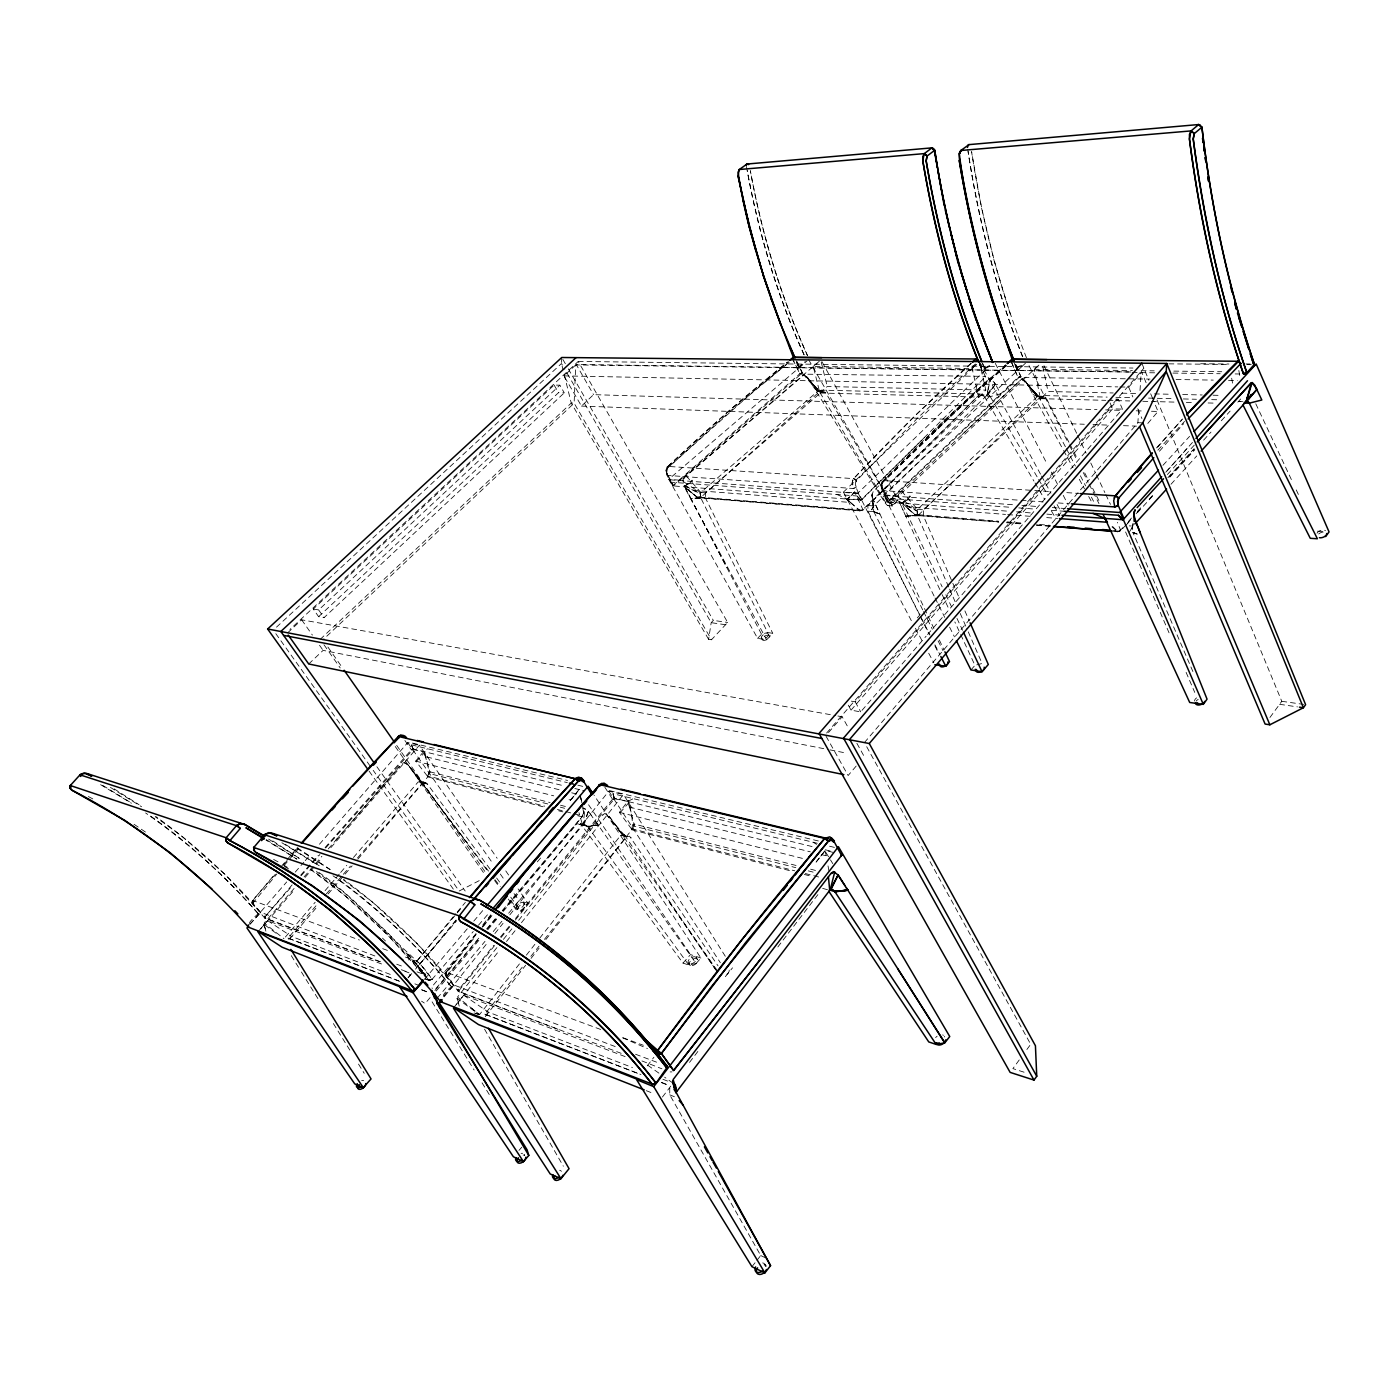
<?xml version="1.0" encoding="UTF-8"?>
<svg xmlns="http://www.w3.org/2000/svg" width="1399" height="1399" viewBox="0 0 1399 1399"><rect width="100%" height="100%" fill="white"/><g stroke="black" fill="none" stroke-linecap="round" stroke-linejoin="round"><path stroke-width="0.75" stroke-dasharray="5 3.75" d="M275.411 874.218L252.38 900.694L252.607 903.544L264.638 918.024L382.801 962.879M672.814 485.61L799.826 373.743L802.414 372.799L673.409 485.908L666.449 471.97A4.617 3.532 -85.4 0 1 666.396 470.833L667.445 468.14L730.61 410.746L789.351 362.061L756.107 389.027L667.445 468.14L666.798 475.03L672.832 485.698L666.589 473.037L667.918 466.409L731.17 408.928L788.354 361.572M574.727 795.069L578.696 790.138M922.71 609.894L873.85 511.684L871.944 493.567L873.343 491.154L871.962 495.071L873.798 511.597L879.954 514.098L933.885 628.448M292.111 884.885L264.236 917.727L265.233 918.076L265.268 916.415L292.688 885.34M821.965 361.694L898.001 500.003L892.37 505.983L887.473 505.546L818.835 390.671L823.102 392.402L817.576 390.933L803.865 375.002L684.268 477.724L682.869 481.273L700.444 492.833L700.654 497.642L767.684 632.523L772.755 633.327L766.652 639.815L757.611 638.364L668.739 479.28L805.317 362.446M253.027 903.859L252.904 900.536L253.027 903.859L252.904 900.536L359.403 940.023M264.638 918.024L264.691 915.96L265.233 918.076L383.291 962.844M910.522 496.33L902.985 503.815L915.558 515.357M1065.391 446.701L1038.408 396.057L1043.199 397.981L1037.149 396.354L1022.022 378.744L899.417 493.008L897.931 496.96L917.202 509.778L917.307 515.094L905.835 516.196L903.824 511.877M561.733 357.497L561.489 363.53L563.028 369.773M1130.777 372.012L575.741 364.929L574.115 403.157L711.479 639.763L727.672 622.45L578.224 361.449L289.925 629.445M799.231 367.867L798.602 366.958L805.264 361.554M799.021 367.71L807.048 360.942M907.759 499.705L901.9 503.168L942.157 586.846M864.407 742.589L1137.877 422.69L1138.873 407.669M1140.01 390.478L1141.287 371.155M798.479 367.43L799.633 367.937L796.573 361.746M427.517 776.532L429.231 771.828L424.422 752.172L429.895 771.811L428.094 776.97L415.678 761.108L423.67 751.525L427.604 748.762M631.509 829.345C636.195 820.531 619.844 772.056 634.062 824.028A2.553 1.906 -76.4 0 1 633.922 826.092L632.156 829.834L619.372 812.329L627.731 801.452L633.292 798.637M425.086 978.95C440.108 985.456 423.023 967.566 420.015 963.806C385.355 933.413 355.294 897.441 316.943 871.087M1132.7 523.681L1132.491 531.288M557.956 1029.297L458.365 991.506L445.791 975.558L446.246 972.218L475.59 935.039M577.577 815.704L581.792 816.789L583.61 812.959L582.404 805.282M692.557 480.591L685.213 487.289L697.489 497.589A2.064 1.556 -84.7 0 0 698.748 497.869M508.641 913.232L583.103 824.78L585.009 808.465M700.444 492.833L700.707 497.729L705.498 498.096L772.755 633.327M425.821 975.12L425.313 976.904L425.593 974.526L406.479 952.632L425.069 974.159L425.279 976.624C391.668 936.263 353.37 899.697 310.683 869.059M688.483 483.512L684.216 486.695L766.652 639.815M917.202 509.778L917.342 515.199L948.749 587.125M425.593 974.526L425.313 976.904M873.028 507.592L873.396 506.368L870.895 511.439L873.745 505.913L987.134 395.113L989.723 378.202L932.836 433.393M987.781 390.916L987.134 395.113L981.276 395.025L867.905 505.529L867.957 511.195L919.388 614.651M711.479 639.763L708.611 639.326L711.182 622.677L713.333 620.404L727.672 622.45M995.423 384.235L988.009 394.763L981.276 395.025L984.389 396.529L990.247 396.617L1000.687 393.749L995.423 384.235L987.134 395.113L990.44 378.062L995.231 383.851L990.44 378.062M1005.794 365.017L948.487 416.5L883.364 480.574C879.027 486.17 886.004 500.51 888.715 501.472L1019.014 377.468L1150.013 379.077M615.21 1046.574L454.273 985.141C421.746 945.707 384.777 909.787 343.647 879.376M374.88 955.972L260.686 912.253C229.523 876.561 194.461 844.174 155.901 816.614M454.325 985.928L416.867 943.293L372.606 902.163L343.332 879.814M310.386 869.339L344.137 894.905L387.051 934.34L425.279 976.624L425.069 974.159L387.82 932.853L343.804 892.247L316.436 871.472M260.739 912.952L224.679 874.113L182.342 836.602L155.167 816.701M1068.923 442.241L1046.225 398.085L1043.217 396.547L923.55 509.866L923.288 515.654L959.697 598.999M892.37 505.983L825.585 392.489L822.542 391.09L705.638 492.868L705.498 498.096M252.607 903.544L276.967 873.85M1006.353 365.664L947.543 418.511L882.524 482.498L881.877 490.157L888.26 502.258M1132.211 529.836L1132.595 526.619L1130.112 530.868M1132.211 528.018L1133.505 523.646M696.09 963.509L688.815 965.048L683.009 963.089L580.218 823.189L584.765 825.585L579.868 824.448L584.292 824.396L588.349 811.263L583.768 808.15M583.103 824.78L588.349 811.263L696.125 963.509L700.899 958.035L594.103 795.244M1011.809 363.006L1018.017 377.363L1020.938 376.961L1014.1 360.33M985.491 377.1C983.637 374.215 987.152 377.992 984.686 376.366L800.298 374.128L793.6 361.117M975.348 364.037L918.146 417.497L856.433 480.749C851.222 486.73 870.213 508.606 857.027 495.98L671.398 482.235L673.129 485.925L860.927 500.108L925.211 436.803M515.304 920.052L614.388 798.794L612.989 793.723L817.278 843.247M1020.938 376.961L1015.464 363.583M984.686 376.366L985.735 376.436M873.396 506.368L871.962 495.071M325.652 847.986L413.037 749.479L411.446 744.863L412.757 748.867L564.357 785.941M613.234 799.546L614.493 798.514L612.989 793.723L614.074 798.13L812.679 846.692M802.379 373.376L795.332 358.336M987.134 395.113L991.191 388.8L987.309 394.693M411.918 750.231L413.142 749.217L411.446 744.863L413.09 748.937M1030.433 490.245L883.364 480.574L881.405 485.488A5.124 3.602 -84.6 0 0 881.44 486.747L887.823 501.944L881.895 487.901L883.364 480.574A2020.366 896.969 -68.8 0 1 1005.671 364.894M673.741 485.278L673.041 485.838L671.398 482.253M494.616 945.497L458.54 991.244L621.173 1053.325M971.081 363.443L915.418 415.363L853.582 478.615L851.991 483.04L853.18 488.496L856.188 487.342L855.401 483.722L856.433 480.749A2.553 1.416 43.2 0 0 853.582 478.615L667.918 466.409L667.445 468.14A2.343 1.137 46.2 0 1 667.918 466.409L666.589 473.002L670.208 479.507M1129.273 532.285L1132.945 526.111L1129.273 525.867M458.785 989.583C455.777 988.324 459.974 994.811 458.785 989.583L493.637 945.392M899.417 493.008L897.931 495.438L899.067 501.489L902.845 509.778M882.157 489.16L882.821 490.577L1019.381 500.212M684.268 477.724L682.852 479.909L684.059 485.366L687.888 492.85M1019.241 1059.935L1012.893 1068.609L1026.814 1073.085M1026.883 1049.512L1030.696 1044.301L866.523 746.401M1269.942 717.477L1281.781 701.301L1156.413 398.47M667.183 474.139L667.533 475.415L853.18 488.496L856.188 487.342M820.741 856.153L822.839 853.355M662.427 1097.043L673.059 1083.176L664.612 1077.178M689.515 1062.401L698.731 1050.334M777.844 946.966L781.796 941.789M783.108 940.058L787.077 934.899M788.389 933.168L792.341 928.009M793.67 926.278L797.622 921.119M798.934 919.388L802.886 914.229M804.215 912.498L820.024 891.828M443.396 996.28C442.014 992.94 458.977 981.259 451.055 986.365C417.007 945.881 379.129 908.388 335.987 877.628M444.113 996.84C443.798 992.853 458.365 983.602 451.055 986.365C416.762 944.535 376.768 907.514 333.014 875.774M647.247 1065.846L653.928 1057.242M485.261 1016.671L525.657 965.258M531.043 958.402L539.122 948.12M545.855 939.551L626.63 836.724L629.55 836.165L718.019 965.835M816.247 861.854L825.218 850.452L833.419 852.463M816.072 862.169L824.868 850.994M471.288 1008.014L479.542 1014.572L521.302 961.55M526.374 955.132L538.405 939.848M539.752 938.152L620.754 835.273L626.63 836.724M485.89 1015.237L488.338 1012.124L632.47 1067.559M751.945 1266.69L755.705 1261.915M756.964 1260.324L760.724 1255.55L669.771 1094.84L669.736 1088.23L674.878 1090.328M482.27 926.593L491.609 914.754M600.678 1029.472L446.246 972.218L446.333 975.942L446.106 973.494L475.415 936.368M483.389 926.278L492.728 914.421M496.89 947.613L457.508 997.05L479.542 1014.572M503.43 939.376L511.842 928.849M518.627 920.332L600.119 818.048M456.161 1004.744L499.688 950.043M506.49 941.492L516.004 929.531M521.442 922.693L623.464 794.492L725.574 956.724M453.678 1007.752L463.699 995.214L625.44 1056.717M637.419 1073.295L484.788 1014.153L524.1 964.855M530.868 956.356L539 946.161M544.421 939.359L632.54 828.873L794.772 870.808M444.725 996.175L488.129 941.964M494.896 933.5L503.045 923.323M509.813 914.859L608.81 791.187L623.464 794.492M620.019 812.819L628.868 802.624L630.284 807.31L810.283 851.834M500.475 936.998L509.131 926.348M515.497 918.513L612.517 799.179A2.081 1.137 -35.5 0 1 614.021 798.147L614.441 798.199M501.122 937.487L509.778 926.837M725.347 976.677L732.534 967.828M456.091 919.982L420.015 963.806L416.85 964.943L416.185 963.089L408.403 959.679M249.529 923.462C248.655 920.909 264.918 908.616 257.941 913.372C225.222 876.648 189.18 842.688 148.591 814.743M250.159 923.935L260.511 912.9L257.941 913.372C224.907 875.354 186.906 841.796 145.636 812.976M456.319 920.35L420.015 963.806L416.85 964.943L428.828 980.314L432.116 979.44L420.015 963.806L416.745 961.288L404.731 956.829M971.221 363.18A2035.423 882.909 -70.8 0 0 853.582 478.685L852.481 480.452L853.18 488.496M432.116 979.44L428.828 980.314L431.994 979.195L428.828 980.314L416.85 964.943L416.745 961.288L455.899 914.509M457.298 912.83L462.894 906.15M437.24 998.169L484.998 941.352M493.235 931.559L501.856 921.294M667.428 466.497L665.714 470.746L667.533 475.415M476.202 934.322L431.626 987.134L432.326 988.533M482.13 927.292L493.357 914.002M537.338 861.854L541.5 856.94M430.123 997.609L425.104 1003.538L421.554 1001.177M436.173 991.034L480.836 938.012M487.814 929.74L497.589 918.129M503.168 911.501L577.14 823.679L582.614 825.218L578.941 812.592M424.404 979.405L468.158 927.764M473.806 921.102L483.704 909.455M408.456 977.411L414.069 970.819M415.486 969.157L456.266 921.294M435.841 988.621L479.63 937.155M486.695 928.866L495.176 918.898M502.224 910.609L582.736 816.002L502.643 910.976M434.914 990.579L480.067 937.522M487.114 929.216L496.995 917.622M856.188 766.057L848.144 775.518L825.76 735.699M1147.792 423.442L1158.022 411.446L1153.93 401.618M283.857 864.337L289.488 857.762M290.905 856.118L297.935 847.899M283.98 865.666L299.456 847.567M285.361 937.068L315.177 902.25M325.093 890.656L339.275 874.095M340.691 872.434L346.76 865.351M353.457 857.517L418.196 781.901L425.733 782.601L427.377 784.035L490.227 869.339M289.89 938.694L318.185 905.573M328.1 893.978L343.664 875.774M345.081 874.113L352.146 865.824M357.812 859.213L422.883 783.038M407.913 977.953L410.467 974.963L406.375 973.407M288.736 939.463L291.394 936.368L392.612 975.313M431.976 979.457L473.264 931.524M478.475 925.229L489.737 912.148M294.105 888.435L264.184 923.043L283.98 938.694M304.09 876.893L321.875 856.31M328.31 848.878L399.572 766.46L334.536 841.656M260.844 928.604L295.137 888.96M305.122 877.383L315.125 865.824M316.559 864.162L322.277 857.552M330.846 847.654L419.403 745.212L497.152 858.287M848.284 705.166L851.029 710.167L860.7 711.864L926.121 636.178M927.554 634.534L1122.418 409.12L1118.186 399.205L1110.334 399.012M258.22 931.542L267.664 920.647L383.938 964.873M399.729 981.381L288.002 938.082L317.8 903.719M326.317 893.909L341.933 875.914M343.35 874.27L350.45 866.103M357.532 857.919L428.479 776.113L544.701 806.174M570.355 800.333L579.046 789.526L583.768 791.309M249.704 924.547L286.708 881.93M295.259 872.102L303.793 862.256M305.227 860.63L310.91 854.072M319.462 844.227L407.721 742.607L419.403 745.212M826.617 733.041L1143.875 368.182M828.505 732.551L842.198 716.778L848.494 728.162M851.344 701.161L855.209 701.808L1118.186 399.205M1119.969 386.946L1128.696 387.121L1141.706 372.151L1146.603 383.938M851.029 710.167L1112.607 408.84L1122.418 409.12M1157.673 447.19L1181.963 419.735M1159.456 451.212L1183.641 423.687M970.958 669.946L974.963 665.347L954.852 621.943M917.342 617.868L920.227 614.563M416.237 761.528L424.649 752.557L426.048 756.772L559.617 789.823M683.009 963.089L690.494 954.573L700.899 958.035M518.977 1150.415L521.757 1147.232M300.628 875.232L318.098 855.454M325.075 847.549L411.358 749.812A1.871 0.892 -36.9 0 1 412.722 748.902L411.358 749.812L403.839 738.987M301.205 875.687L319.899 854.509M882.349 481.081L880.81 485.943L882.821 490.577M508.274 899.067L516.039 909.595L521.023 911.099L527.948 903.317L518.102 888.907M1167.011 470.921L1187.086 448.449M527.948 903.317L519.064 900.694L514.657 905.625L509.393 898.7M1165.769 472.25L1193.33 441.489M1122.767 527.703L1119.847 530.938L1113.342 530.413M1128.591 521.25L1131.494 518.032M1137.335 511.579L1141.689 506.735M1167.903 477.706L1194.116 448.659M1125.898 525.01L1120.074 531.463L1113.569 530.938M1127.349 523.401L1134.624 515.339M1136.075 513.73L1141.899 507.277M1149.174 499.233L1154.979 492.78M1169.529 476.657L1194.274 449.254M570.425 800.036L574.569 795.471L570.425 800.036L566.245 798.969M1171.015 484.246L1196.757 455.934M1125.618 525.622L1131.511 519.169M1137.387 512.716L1155.049 493.357M1169.774 477.234L1194.798 449.813M1203.63 440.125L1210.992 432.064M1221.292 420.767L1230.123 411.096M1237.818 402.143L1240.651 399.012M1167.396 474.523L1194.291 445.144M1021.777 365.506C1015.884 365.769 1017.685 373.376 1017.056 369.651L1014.712 363.653M1162.954 465.325L1189.587 436.366M1157.882 450.163L1184.551 421.431M887.473 505.546L885.165 503.045L888.767 499.216L898.001 500.003M1025.484 363.198L1017.423 370.7M757.611 638.364L761.511 634.219L767.684 632.523M888.715 501.472L888.068 502.119L886.651 498.166L1010.113 507.26M836.864 494.459L847.199 499.023L861.941 499.53L985.473 376.821L979.387 363.041M858.969 510.6A2.238 1.539 -85.8 0 0 860.193 510.915L846.85 499.391L854.859 491.906L852.323 494.634L854.667 492.011L862.816 509.358L860.193 510.897L697.489 497.589L862.449 510.687L980.069 394.011L821.213 390.146L700.532 497.642L690.931 498.674L688.885 494.756M854.702 492.291L847.007 499.67L849.595 502.381L687.993 489.912L697.611 497.677M980.069 394.011L862.221 510.215L700.304 497.205M978.688 397.071L985.823 390.094L979.317 361.572L972.13 368.497L813.256 366.433L819.866 392.997L978.688 397.071L972.13 368.497M875.319 489.248L989.723 378.202M911.326 620.614L843.422 492.098L858.059 492.99L989.583 365.978M918.321 515.199L1041.888 395.515L1107.186 397.106M843.422 492.098L976.432 364.44M901.9 503.168L909.962 495.876M1011.11 361.379L1018.017 377.363L1020.99 376.314L1018.017 377.363L887.805 501.489A2.064 0.944 -24 0 0 887.823 501.926M934.077 596.026L883.591 494.844L898.508 496.103L1038.95 365.017L1034.316 369.301L1040.489 398.663L1048.026 391.51L1113.184 392.962M850.015 496.697L846.85 499.391L859.441 510.25A1.784 1.224 -86 0 0 860.42 510.495L862.816 509.358M308.724 663.983L323.117 650.378L827.876 749.462M575.741 364.929L563.972 375.876L581.459 406.077L593.543 394.658L1096.991 409.627M901.498 491.084L917.552 509.323L1038.041 395.987L1022.756 378.622L1037.149 396.354L1043.199 396.564L1037.149 396.354L1032.497 389.709L1034.928 392.542M320.214 639.36L571.247 403.052L574.115 403.157L322.889 639.868M318.622 616.697L558.533 392.664L564.287 392.839L559.845 385.197L554.091 385.057L313.271 609.02L318.622 616.697L324.026 617.659L564.287 392.839M313.271 609.02L318.657 609.929L559.845 385.197M962.022 434.634L1022.022 378.744M287.634 632.855L301.659 619.809L835.763 715.623M883.591 494.844L1022.284 366.188M276.495 627.154L561.489 363.53L564.759 369.196M684.216 486.695L692.068 480.189M988.586 366.276L982.063 370.438L979.632 364.579M1006.231 365.681L973.704 394.361L882.524 482.498A2.588 1.416 43.7 0 1 883.364 480.574M819.866 392.997L827.246 386.526L985.823 390.094M686.297 475.992L700.794 492.431L818.467 390.601L813.641 384.917L817.576 390.933L822.507 391.108L817.576 390.933L815.862 388.939M979.632 364.317L981.888 370.193L989.565 365.139M989.373 365.594L982.605 370.438M813.256 366.433L817.716 362.586M819.272 361.309L680.771 480.312L668.739 479.28M862.029 499.53L860.682 500.16L857.027 495.98L860.77 499.898L862.204 499.076M1037.201 396.302L1038.041 395.987L1027.81 384.882L1040.191 397.876L1046.225 398.085M1112.572 526.444L1117.136 531.008L1120.494 529.959L1117.399 522.352M1113.447 531.358L1117.766 531.707L1120.232 530.396M479.21 880.653L459.152 891.023L373.183 770.324M905.538 506.281L915.051 514.727L918.566 513.8M919.143 514.272L915.313 515.182L905.8 506.718L1005.531 514.412M412.88 749.532L423.67 751.525M698.293 497.397L697.297 497.205L700.742 496.383M698.731 497.852L701.249 496.802M792.708 359.281L799.826 373.743L802.414 372.799L797.098 362.009M715.571 969.472L625.423 836.375L623.674 834.713L621.226 834.818L628.326 837.057L623.692 835.99L629.55 836.165M860.875 500.108L857.027 495.98M982.553 363.233L984.844 369.231L982.29 370.438M581.792 816.789L583.995 812.154L582.421 805.072M628.151 802.746L629.533 807.328M424.019 752.662L425.401 756.789M412.53 770.604L408.473 765.358L404.049 762.472L401.705 764.011L405.238 762.787L408.473 765.358L422.69 782.898L418.651 781.481L425.069 783.51M847.567 499.111L850.067 502.014M976.764 664.875L982.098 663.493L966.709 628.273M587.737 826.669L598.142 824.955L596.673 822.892M672.027 1071.896L670.138 1071.914M583.873 824.448L587.545 826.389L598.107 824.938L587.58 826.442L582.001 824.763M598.107 824.938L587.475 826.302L584.292 824.396M700.654 497.642L690.931 498.674L684.059 485.366L700.13 493.55M700.724 497.764L690.914 498.691L761.511 634.219M905.835 516.196L923.288 515.654M917.359 515.252L905.818 516.214L899.067 501.489L916.852 510.565M700.829 497.992L690.914 498.691L726.92 567.749M917.464 515.497L905.818 516.214L941.3 592.739M1246.002 363.967L1250.076 363.967M1015.464 364.649L1017.405 370.857M1200.674 363.74L1228.934 364.02M1168.864 363.845L1229.843 364.457M1246.946 364.614L1251.301 364.667M578.224 361.449L1132.963 368.042M1034.316 369.301L1132.403 370.56M1141.129 370.683L1154.192 370.84M1173.813 371.102L1221.764 371.732M1128.608 371.977L576.231 364.474L593.543 394.658M1132.141 372.501L1154.874 372.816M1172.939 373.078L1220.19 373.725M1235.142 373.935L1239.514 373.988M1242.592 401.461L1238.954 401.408L1244.41 401.496M1176.087 379.496L1213.283 380.108M1228.532 380.371L1237.293 380.511M563.972 375.876L1117.801 386.893M981.294 395.008L984.196 395.078M1121.876 393.171L1137.072 393.504M1154.437 393.888L1171.82 394.291M1182.68 394.535L1202.231 394.973M1213.073 395.218L1221.764 395.41M1115.895 397.316L1133.312 397.736M1148.562 398.103L1155.084 398.26M1157.27 398.313L1172.502 398.68M1183.379 398.942L1196.442 399.275M1211.691 399.642L1218.214 399.799M425.733 782.601L420.539 782.461L427.377 784.035M1040.489 398.663L1105.787 400.341M1107.973 400.394L1129.745 400.953M1142.791 401.286L1149.331 401.461M1151.499 401.513L1175.44 402.125M1186.335 402.405L1192.857 402.58M1208.089 402.964L1214.629 403.139M1105.7 409.89L1123.135 410.414M1136.215 410.799L1142.756 410.991M1151.482 411.254L1158.022 411.446M1137.877 422.69L1142.808 422.865M820.041 391.02L822.507 391.108M815.11 389.307L820.636 392.315L825.585 392.489M581.459 406.077L1084.295 424.247M1093.004 424.562L1108.235 425.121M1123.467 425.663L1136.53 426.135M1317.491 531.165L1325.203 531.672M1034.753 490.542L1051.856 491.661M1066.825 492.64L1079.556 493.48M867.905 505.529L873.745 505.913M1021.13 500.335L1043.217 501.891M1058.134 502.941L1069.221 503.71M670.016 479.822L857.587 493.445M885.287 495.456L1013.261 504.759M1021.935 505.389L1039.3 506.648M1052.31 507.592L1065.321 508.554M1018.769 507.907L1036.099 509.184M1051.261 510.303L1064.254 511.265M888.068 502.119L1007.927 511.195M1016.583 511.842L1033.896 513.153M1046.872 514.133L1059.865 515.112M1007.7 514.587L1032.025 516.458M1046.714 517.595L1057.557 518.434M918.094 514.71L998.361 521.162M1007.035 521.862L1022.232 523.086M1039.579 524.485L1050.439 525.342M1007.263 522.369L1023.508 523.908M1036.484 524.957L1051.646 526.181M1006.318 522.701L1023.438 524.083M1036.309 525.115L1051.314 526.339M867.957 511.195L873.85 511.684L879.954 514.098L873.151 499.548L878.939 511.947M917.552 509.323L923.55 509.866M700.794 492.431L705.638 492.868M1281.781 701.301L1303.641 704.397M725.521 624.741L711.182 622.677L565.861 371.085M1279.578 704.309L1297.45 706.88M798.951 367.85L796.713 361.799M837.914 716.008L842.198 716.778M830.009 749.881L847.129 753.239M859.441 510.25L860.42 510.46M902.075 503.308L903.194 503.937M1111.995 526.846L1117.766 531.707M622.363 834.399L609.334 816.614L604.788 813.484L602.357 815.25L606.012 813.816L619.075 830.429L625.458 836.427L631.246 837.739M412.478 743.061L567.557 780.467M609.352 790.557L819.359 841.219M411.446 744.845L567.329 782.636M577.874 785.189L586.286 787.235M829.555 846.22L835.972 847.777M574.849 788.511L583.838 790.697M825.288 849.77L831.461 851.292M614.388 798.794L627.731 801.452M571.701 792.813L580.13 794.894M821.895 854.719L826.11 855.751M415.678 761.108L553.707 795.821M619.372 812.329L803.551 858.671M429.895 771.811L550.052 802.554M560.544 805.229L566.927 806.873M796.066 865.474L634.062 824.028L633.887 826.075L795.839 867.677M810.633 869.199L816.999 870.825M547.761 803.953L429.738 773.63A2.273 1.836 -74.9 0 0 429.86 771.828M560.352 807.188L564.619 808.29M808.307 870.878L814.673 872.504M557.379 809.444L563.727 811.088M565.843 811.63L572.174 813.274M574.289 813.816L582.736 816.002M805.299 873.536L820.059 877.348M428.094 776.97L543.896 806.978M558.621 810.79L562.835 811.875M632.156 829.834L791.694 871.175M804.303 874.445L810.598 876.071M822.664 888.382L829.712 890.341M475.852 1013.506L478.965 1014.45L457.071 998.379L459.222 1006.126M1133.103 532.914L1137.212 534.173M474.121 1012.963L478.965 1014.45M1192.892 671.537L1132.963 532.599L1137.072 533.946L1132.98 532.652M1132.928 532.477L1137.072 533.928M873.99 511.982L879.988 514.115L873.868 511.737M382.696 948.662L388.712 950.883M623.01 1037.743L643.348 1045.28M396.704 964.208L404.836 967.269M417.007 971.85L425.121 974.911M635.548 1054.251L657.967 1062.698M401.356 969.699L409.382 972.742M425.401 978.81L429.458 980.349M641.984 1060.949L661.954 1068.819M404.941 971.308L408.98 972.83M414.891 983.864L422.988 986.995M662.916 1079.276L669.002 1081.619M288.002 938.082L401.268 981.871M421.501 989.688L427.569 992.031M484.788 1014.153L640.987 1074.537M661.272 1082.371L669.387 1085.519M421.973 989.985L430.07 993.115M661.762 1082.704L669.876 1085.834M646.268 1090.678L654.347 1093.861M669.771 1094.84L676.609 1097.655M622.607 1037.831L647.422 1048.533M1017.615 370.123L1014.765 363.53M818.835 390.671L820.636 392.315M1033.074 394.535L1040.191 397.876M760.724 1255.55L765.865 1257.981M804.6 374.897L818.467 390.601L804.6 374.897L815.687 387.488M684.059 485.366L700.025 493.969M88.382 796.538L94.153 799.633M899.067 501.489L916.747 511.037M273.627 859.441L281.251 863.655M102.826 785.469L131.558 803.113M266.282 839.61L296.903 859.126L265.95 840.082M285.448 844.419L319.217 865.736M297.113 847.724L330.409 869.653M284.294 866.401L289.855 869.671M110.399 787.392L141.579 806.751M100.606 784.682L131.419 803.218M1016.828 370.385L1017.056 369.651M268.625 839.12L299.316 858.496M813.134 842.233L816.614 844.384M296.938 848.354L329.552 869.304M281.864 842.723L318.902 865.719M283.158 864.704L290.397 869.216M114.158 788.879L139.043 804.722M272.805 840.904L299.648 858.601M267.664 920.647L291.394 936.368M134.059 824.308L147.927 833.717M463.699 995.214L488.338 1012.124M647.685 1065.181L662.916 1075.988M265.897 931.192L263.781 924.214L278.751 935.162M853.582 478.615L856.433 480.749M687.801 489.51L697.297 497.205M421.029 781.446L487.586 870.982M623.779 834.818L625.423 836.375L619.075 830.411L609.334 816.614M623.674 834.713L625.423 836.375M625.598 836.654L619.075 830.429L716.953 970.154M382.487 938.134L385.477 941.002M624.636 835.413L617.326 827.159L620.841 831.461M811.105 382.067L809.724 380.563L819.359 390.898M413.859 772.37L421.973 782.093M488.531 871.105L418.021 777.914L422.778 783.02L421.519 781.639M418.021 777.914L467.423 843.212M1031.483 389.761L1035.26 394.151M419.298 779.068L411.131 768.751M1033.826 391.195L1035.855 393.591M1022.756 378.622L1036.974 395.9M617.326 827.159L610.698 818.432M415.678 774.679L417.462 776.935L416.78 776.06M494.966 879.621L500.282 886.651M496.645 878.03L501.769 884.99M510.757 897.179L521.023 911.099M494.564 880.461L499.618 887.316M587.545 826.389L688.815 965.048M588.349 811.263L592.494 816.981M814.778 386.264L817.436 390.513M408.473 765.358L419.752 781.149M275.83 633.677L371.924 768.558M369.091 771.129L455.34 891.95M807.398 377.013L885.165 503.045M376.891 766.739L465.185 891.006M407.721 742.607L492.798 863.393M500.3 874.043L504.06 879.376M514.063 893.576L519.064 900.694M1018 370.927L1015.587 364.702M327.891 647.02L342.912 668.477M396.686 745.387L486.747 874.165M323.956 644.712L340.219 667.935M395.235 746.506L485.261 875.109M301.659 619.809L312.397 635.094M319.532 645.271L323.117 650.378M516.651 908.091L517.822 909.752M764.868 1264.276L766.215 1266.2A5.823 4.075 -39.2 0 0 764.011 1264.818M318.657 609.929L324.026 617.659M523.96 903.107A4.424 2.361 -35.3 0 1 519.554 908.581A4.424 2.361 -35.3 0 1 517.403 905.101A4.424 2.361 -35.3 0 1 523.96 903.107L525.115 904.768A4.424 2.361 -35.3 0 1 520.725 910.259A4.424 2.361 -35.3 0 1 518.557 906.762A4.424 2.361 -35.3 0 1 525.115 904.768M669.229 902.058L717.967 973.022M505.773 870.895L509.463 876.299M588.577 804.775L690.494 954.573M688.378 963.072L689.55 964.855M608.81 791.187L720.345 962.722M696.247 957.511L697.402 959.312M252.38 900.694L253.079 901.778M604.858 787.252L612.517 799.179L614.074 798.13L612.989 793.723M1025.537 380.965L1062.541 448.554M291.289 955.657L300.4 970.364M301.415 971.99L319.776 1001.614M333.382 1023.561L351.674 1053.08M358.511 1064.079L364.212 1073.295M432.099 1001.841L474.086 1069.938M482.043 1082.826L489.982 1095.697M825.917 852.498L829.345 858.059M830.481 859.913L832.772 863.62M984.389 396.529L1033.913 481.064M1035.015 482.935L1044.913 499.845M1051.506 511.107L1055.913 518.627M990.44 396.949L1037.603 477.706M1038.635 479.472L1047.466 494.599M1054.024 505.826L1059.533 515.252M554.091 385.057L558.533 392.664M708.611 639.326L571.247 403.052L563.535 371.854M562.835 359.386L567.19 366.958M568.291 368.846L713.333 620.404M484.544 1029.157L563.342 1166.206M808.622 359.63L888.767 499.216M761.406 638.066L762.35 639.728M768.418 634.184A4.005 2.011 -29.4 0 1 763.976 638.644A4.005 2.011 -29.4 0 1 762.35 635.548A4.005 2.011 -29.4 0 1 768.418 634.184L769.363 635.846A4.005 2.011 -29.4 0 1 764.921 640.305A4.005 2.011 -29.4 0 1 763.294 637.21A4.005 2.011 -29.4 0 1 769.363 635.846M856.888 743.324L864.232 756.597M855.209 701.808L860.7 711.864M1063.59 450.478L1072.998 467.738M1079.276 479.245L1084.505 488.828M1088.684 496.488L1091.815 502.241M1040.506 474.139L980.489 363.233M1041.556 476.045L1050.894 493.147M1057.119 504.549L1061.281 512.139M445.477 972.34L446.106 973.494M915.418 628.291L922.571 641.721M928.709 653.228L933.815 662.811M1066.388 448.642L1075.394 466.077M1080.395 475.782L1085.641 485.943M1091.412 497.117L1093.546 501.262M995.284 363.373L1047.256 464.311M1051.244 472.075L1058.256 485.663M1063.24 495.368L1068.241 505.074M1069.903 444.148L1077.807 459.502M1084.715 472.932L1088.667 480.609M1092.602 488.286L1100.506 503.64M1029.034 365.646L1068.451 443.361M1069.431 445.319L1077.317 460.866M1083.228 472.512L1088.142 482.235M1089.139 484.176L1098.984 503.605M858.059 492.99L920.14 615.612M921.119 617.571L929.985 635.076M934.917 644.817L939.848 654.54M888.907 502.626L889.747 504.287M1044.004 365.751L1076.723 433.428M895.657 498.953L896.497 500.615M935.057 597.968L944.762 617.414M949.606 627.154L954.468 636.877M923.532 611.555L932.364 629.305M938.099 640.829L942.978 650.64M920.367 616.609L929.093 634.167M934.917 645.883L938.799 653.7M1077.667 435.386L1086.096 453.136M1090.783 462.999L1095.469 472.845M1096.414 474.821L1104.843 492.553M1105.787 494.529L1110.474 504.392M939.324 639.99L944.01 649.905M1255.777 403.751L1291.644 480.119M1296.243 489.912L1299.933 497.747M945.864 594.75L951.425 606.589M956.986 618.428L962.564 630.284M942.209 594.697L949.501 610.401M804.11 354.996C777.477 296.308 758.678 234.14 747.241 170.73M964.908 610.891L969.245 620.824M949.624 589.136L955.902 603.494M960.256 613.496L965.852 626.315M1125.6 531.97L1166.224 626.227M1167.081 628.238L1169.669 634.254M1186.107 672.359L1194.746 692.418M1110.072 402.912L1112.607 408.84M796.328 361.974L798.742 367.622M804.058 354.647C776.882 294.699 758.223 231.185 746.436 166.481M1128.696 387.121L1132.84 396.949M1137.789 408.753L1141.934 418.581M1141.811 363.198L1148.894 380.301M1150.678 393.766L1153.126 399.659M982.605 363.635L984.844 369.231M1022.564 356.623C996.368 290.712 978.566 221.584 968.091 151.477M1014.258 362.918L1017.195 370.595M263.781 924.214L265.793 929.566M1026.446 357.724C1000.18 291.447 982.255 222.074 971.571 151.617L981.399 207.437L994.339 261.543L1010.235 313.988M1022.721 356.762C996.001 289.488 978.303 218.926 967.443 147.42M457.071 998.379L459.816 1006.301M824.99 850.802L826.319 855.873M821.196 362.044L827.246 386.526M581.057 798.969L581.967 803.043M580.113 795.087L581.477 801.19M580.27 794.982L581.547 801.032M1042.78 366.381L1048.026 391.51M828.016 865.911L829.17 871.997M1238.814 370.473L1239.969 376.821M1231.662 378.202L1232.851 384.585M458.12 989.076L458.365 991.506M445.791 975.558L446.246 972.218L446.333 975.942M1120.494 529.959L1117.714 531.725A2.518 1.521 -85.1 0 1 1116.577 531.393M446.229 972.13A2321.78 977.814 -68 0 1 476.307 933.168M482.9 924.774A2321.78 977.814 -68 0 1 490.804 914.789M559.635 1170.264A5.299 3.27 -39.7 0 1 561.384 1171.4M633.31 824.063A2.029 1.521 -76.7 0 1 633.205 825.69M762.665 1262.895A5.823 4.075 -39.2 0 1 765.096 1267.546M944.36 1036.327A5.404 3.655 -30.5 0 1 944.587 1036.991M935.651 1037.656A5.404 3.655 -30.5 0 1 937.155 1036.204M942.646 1034.945A5.404 3.655 -30.5 0 1 943.433 1035.312M729.211 970.102A4.879 2.955 -33.7 0 1 725.871 974.928M416.762 961.288A2236.651 990.632 -65.6 0 1 455.847 913.704M457.193 912.078A2236.651 990.632 -65.6 0 1 465.342 902.407M252.887 900.484A2078.512 992.958 -66.4 0 1 274.519 874.515M281.269 866.523A2078.512 992.958 -66.4 0 1 296.938 848.196M361.676 1080.623A4.774 2.571 -39.5 0 1 363.618 1080.675M429.213 771.846A1.819 1.469 -75.3 0 1 429.143 773.297M583.75 811.385A1.976 1.539 -73.5 0 1 583.628 812.959M524.293 1154.42A5.194 3.13 -39.7 0 1 524.538 1155.661M521.093 1153.406A5.194 3.13 -39.7 0 1 522.614 1153.318M523.121 1155.067A5.194 3.13 -39.7 0 1 524.677 1155.294M667.918 466.392A1836.59 918.566 -67.5 0 1 787.025 362.446M1317.019 533.229A4.757 2.571 -19.9 0 1 1320.988 530.343A4.757 2.571 -19.9 0 1 1325.465 530.711M1318.697 533.981A4.757 2.571 -19.9 0 1 1323.734 531.987M1118.116 531.253A2.011 1.224 -85.3 0 1 1117.154 530.99M916.065 514.972A1.836 1.277 -83.8 0 1 915.068 514.71M1156.518 447.925A2276.505 836.777 -72.3 0 1 1182.592 418.948M1196.128 701.144A4.949 2.92 -22 0 1 1198.226 699.413M1194.571 701.056A4.949 2.92 -22 0 1 1196.6 697.891M583.785 811.175L583.593 813.151A2.483 1.924 -73.8 0 0 583.768 811.193M998.659 521.897L915.313 515.182A2.291 1.591 -84 0 0 916.572 515.479L998.781 522.089M988.918 395.095L990.247 396.617L988.918 395.095M807.538 355.696C780.799 296.71 761.983 234.35 750.336 170.678C761.93 234.333 780.834 296.675 807.52 355.661M691.071 963.824A4.809 2.868 -34 0 0 696.492 957.983A4.809 2.868 -34 0 0 689.375 959.067A4.809 2.868 -34 0 0 691.071 963.824M692.243 965.625A4.809 2.868 -34 0 0 697.664 959.784A4.809 2.868 -34 0 0 690.529 960.868A4.809 2.868 -34 0 0 692.243 965.625M890.883 503.15A3.847 1.836 -26.9 0 0 895.797 499.268A3.847 1.836 -26.9 0 0 890.184 499.968A3.847 1.836 -26.9 0 0 890.883 503.15M891.967 504.777A3.847 1.836 -26.9 0 0 896.584 500.79A3.847 1.836 -26.9 0 0 890.813 501.804A3.847 1.836 -26.9 0 0 891.967 504.777"/><path stroke-width="1.5" d="M422.778 980.139L414.908 990.195L412.67 990.877L248.637 927.257L248.34 924.896M1250.321 353.842L1253.504 363.932L1254.938 364.649L1246.824 373.043L1244.201 374.04L1246.824 372.694C1220.732 296.955 1203.245 218.419 1193.225 138.973L1194.221 133.674L1193.225 138.973C1203.787 218.296 1220.593 296.99 1246.824 372.694L1243.431 373.778C1217.025 297.742 1199.608 218.769 1189.43 138.991L1190.916 131.051L1198.663 124.546L1200.692 126.172M441.21 1000.757L441.769 1002.209L652.931 1084.417L655.921 1083.351L666.711 1067.874L666.781 1065.373L666.711 1067.874C616.277 1001.736 553.007 945.339 480.819 903.911C552.745 945.899 615.875 1001.946 666.711 1067.874L666.658 1068.154M405.99 737.92C407.161 735.787 398.068 732.971 398.523 738.042L394.098 742.834M591.41 794.317L591.847 792.656L588.419 787.777L591.794 793.268A1.801 0.962 -36.6 0 1 591.725 793.793L591.69 793.898M263.589 835.395L245 824.571L85.846 773.157L80.268 774.539L70.317 785.521L70.037 788.197L71.769 790.103L124.843 820.409L170.171 852.743L211.983 889.047M764.886 1272.898L653.753 1086.656L636.58 1079.626L751.945 1266.69L764.886 1272.898L770.552 1265.658L674.65 1089.646L672.622 1081.06L675.804 1092.794L829.712 890.341L828.418 876.771M263.169 835.763L245 824.571L240.383 823.539L236.781 825.323L226.131 837.756L225.729 840.449L227.635 842.828C297.97 879.674 360.802 930.125 412.005 990.824L415.136 989.618C364.177 928.132 300.698 877.505 229.891 840.642L226.131 837.756L70.317 785.521L69.95 787.934L71.769 790.103C138.484 824.378 198.606 870.878 248.305 927.065L248.602 926.855M675.909 1092.147L676.591 1091.028L673.129 1079.573L830.849 873.606L833.454 871.594L838.088 874.987L844.961 885.654M666.221 1065.321L666.064 1064.901C615.018 998.694 551.626 942.349 479.437 900.099L474.558 899.067L470.711 901.218L459.239 915.89L458.767 919.003L460.761 921.679C535.065 961.935 600.293 1017.773 652.231 1084.382L655.974 1083.071C603.494 1013.82 535.048 957.843 459.292 915.908L253.551 847.427L254.583 848.948L254.093 847.129L264.831 834.416L270.794 832.737L479.437 900.099C551.888 941.789 615.42 998.466 666.064 1064.901L666.221 1065.304M841.394 855.716L841.673 854.474A2.029 1.242 -33.8 0 1 841.708 855.104L841.551 855.471M247.903 925.561L248.305 927.065M653.753 1086.656L838.403 846.675L949.746 1036.519L944.797 1042.815L847.846 890.184L834.696 891.425L832.545 889.554L830.237 889.816L834.731 871.927L830.849 873.606M653.508 1049.058L661.395 1053.482L673.584 1070.515L841.568 855.401L833.192 839.907L644.187 794.719M746.157 165.502L746.489 164.26L748.448 164.382M1201.129 451.125L1246.229 401.53L1251.423 382.696L1197.684 441.419M1247.523 396.844L1246.229 401.53L1251.475 394.483L1246.229 401.53M1152.024 453.678L1114.986 496.278L1113.674 500.807L1114.741 506.928L1118.256 505.634L1117.539 501.576L1118.623 498.236L1153.843 457.683M606.519 785.399L601.762 783.3L599.367 786.273A2.868 1.102 41.9 0 1 599.839 784.647L604.001 783.09L607.656 785.469M1134.169 521.442L1133.75 512.471L1135.166 509.761L1133.75 514.15L1135.673 521.442L1207.057 699.168L1203.297 704.362L1189.71 702.49L1103.339 514.797M1246.457 401.041L1252.122 382.557L1254.728 385.127L1261.828 400.009L1249.272 403.174L1243.816 403.087M1080.483 493.55L1115.318 495.841A2.885 1.784 38.6 0 1 1118.605 498.236L1117.836 504.444L1123.992 518.749A2.133 1.032 -21.5 0 1 1122.47 519.641L1118.431 515.287L1064.254 511.265M591.969 792.708L588.419 787.777L591.847 792.656L591.48 794.02L492.553 908.878M591.952 792.743A2.238 1.189 -36.4 0 1 591.882 793.373A1.854 0.979 -35.8 0 1 591.48 794.02L581.669 778.229L578.644 777.162L575.619 778.316L496.435 866.051L471.271 896.129M267.629 628.99L869.269 743.516L1142.808 422.865L1166.206 371.487L1166.749 363.443L561.733 357.497L267.629 628.99L367.832 769.363M830.237 889.816L838.088 874.987L847.846 890.184L834.958 891.828M831.023 889.432L838.088 874.987M1012.439 360.645L1011.11 361.379L1012.159 359.298C989.18 292.356 968.021 224.05 959.259 153.628L960.833 150.497L969.087 144.552M1247.506 380.72L1195.935 438.464M1114.181 497.974L1115.318 495.841L1118.623 498.236M833.944 842.233L834.364 840.816L829.817 836.829L824.676 838.438L741.977 939.638L657.565 1050.562L657.617 1054.724L661.395 1053.482L745.667 942.524L828.243 841.254L831.163 840.047A6.365 4.442 -75.7 0 1 832.195 840.432L833.944 842.233L831.181 840.065L828.243 841.254L711.409 986.662L661.395 1053.482L657.617 1054.724L656.953 1052.643L653.141 1050.999M666.711 1067.874L666.693 1066.143M474.471 898.63L499.6 868.552L578.242 781.202L581.075 780.205L583.838 782.198L584.345 780.974L433.952 744.478M1141.811 363.198L819.027 733.461L1010.13 1072.386L1033.983 1080.08L1036.746 1076.268L1035.435 1045.753L869.269 743.516M1325.64 536.604L1329.05 531.917L1256.162 363.967L1194.012 431.539M783.3 890.306L787.305 885.147M789.963 881.702L792.638 878.257M795.297 874.812L799.301 869.653M801.977 866.208L804.635 862.763M808.639 857.604L811.315 854.159M655.921 1083.351L655.974 1083.071C603.808 1016.041 538.3 959.801 463.629 919.23L474.838 904.856L470.466 901.516L264.149 834.643L264.411 835.675M415.171 989.897C407.301 994.252 424.334 983.742 422.76 979.86M759.902 959.976L673.584 1070.515L661.395 1053.482L647.09 1041.136M496.942 908.003L500.947 902.932M503.605 899.557L523.611 874.2L599.839 784.647L824.676 838.438L828.243 841.254A3.218 1.329 40.5 0 0 824.676 838.438A2525.16 957.511 -67.3 0 0 657.565 1050.579M498.027 907.724L507.382 895.867M510.005 892.545L512.716 889.117M516.651 884.116L519.361 880.671M442.014 999.568L439.303 1002.943L550.209 1173.971L560.947 1178.675L569.061 1168.672L488.513 1028.265M934.829 664.735L945.759 666.221L949.536 661.622L944.902 651.794M261.578 840.642L263.904 837.896M438.569 1005.986L527.073 1149.768L528.805 1155.434L523.418 1161.607L513.398 1156.763L400.009 987.327L413.107 992.713L422.988 981.066M486.52 906.115L588.175 786.203L592.914 793.443M374.39 949.659L330.881 910.399L283.455 875.459L227.635 842.828L225.834 840.747L226.131 837.756L229.891 840.642L240.296 828.435L237.288 825.917L79.726 774.749L80.145 775.711M485.803 886.634L488.618 883.329M492.85 878.38L509.726 858.566M512.541 855.279L520.97 845.363M523.786 842.076L530.816 833.821M536.447 827.211L542.078 820.618M549.107 812.364L553.322 807.415M583.873 804.495L586.706 801.172M592.319 794.562L596.551 789.596M302.149 842.967L349.785 789.368M956.409 640.777L970.958 669.946L982.046 671.73L988.306 664.473L970.102 622.8M474.401 898.368L578.242 781.202L581.092 780.205A5.596 4.354 -74.2 0 1 582.106 780.555L583.838 782.198M246.854 927.834L354.751 1083.875L363.303 1087.618L371.05 1078.926L290.87 949.379M1123.992 518.749L1161.712 476.657M1134.886 523.96L1166.609 489.073M1137.16 507.592L1163.531 478.773M1197.229 441.944L1251.423 382.696M1158.512 470.151L1120.039 511.982L1203.297 704.362M352.74 786.168L398.663 736.504L400.499 735.332L406.654 737.955M332.018 810.004L335.026 806.751M342.37 798.812L348.316 792.376M373.393 765.218L376.366 762.018M1128.259 482.095L1131.231 478.895M1137.142 472.512L1141.584 467.721M1186.492 414.996L1238.71 361.152L1240.773 363.583L1188.118 418.983M70.317 785.521L71.069 787.235M1246.544 373.201L1254.099 364.772M972.655 361.956L975.837 358.983L978.513 361.064L978.391 360.085L975.837 358.983L793.39 357.41L792.708 359.281L793.39 357.41C770.307 297.288 747.433 236.134 738.06 172.147L739.581 169.331L747.014 164.033L931.891 147.874L934.34 150.62L937.382 167.583M576.038 357.637L280.814 631.491L374.372 763.189M1007.385 363.6L1012.159 359.298L1237.695 361.257L1240.773 363.583L1237.695 361.257A2276.505 836.777 -72.3 0 0 1186.982 414.174M1014.1 360.715C988.184 295.434 970.801 227.058 959.294 157.842L959.312 153.365L960.833 150.497L959.871 153.26L960.833 150.497L1191.074 130.911L1194.326 133.57L1201.916 127.204L1198.663 124.546L968.405 144.674L967.443 147.42M790.033 360.19L793.39 357.41A1836.59 918.566 -67.5 0 0 790.208 359.91M780.729 324.446L763.487 275.953L749.199 226.008L738.147 175.942L739.074 169.541L924.337 153.61L927.17 155.989L934.724 150.253L933.483 148.504L931.891 147.874L924.179 153.733L922.798 160.833C934.165 229.174 952.107 296.571 978.128 360.837M399.24 737.483L398.523 738.042A2.571 0.874 43.6 0 1 398.663 736.504L575.181 778.736L581.669 778.229L583.523 780.222M1118.256 505.634L1114.741 506.928L1071.389 503.867M1046.889 359.595L1013.191 359.193L1014.1 360.33L1012.159 359.298L1011.11 361.379M1139.573 426.712L1265.116 724.07L1269.855 724.787L1303.413 707.737L1305.617 704.694L1166.749 363.443L843.527 738.095L1033.983 1080.08M600.119 785.643L601.115 785.259M652.931 1084.417L652.231 1084.382C600.363 1017.668 535.03 962.005 460.761 921.679L458.872 919.335L459.239 915.89L463.629 919.23M1122.942 519.711L1118.431 515.287M441.769 1002.209L440.318 1001.212L440.842 999.603L441.769 1002.209L441.559 1000.145M1122.418 519.676L1062.016 515.287M1246.824 372.694L1243.431 373.778C1217.287 297.655 1199.87 218.751 1189.43 138.991L1189.465 134.339L1191.074 130.911L1194.326 133.57M676.469 1091.063C675.07 1092.881 677.168 1086.393 674.423 1083.91M828.838 891.285L928.761 1041.94L936.158 1044.423L944.78 1042.832L897.668 968.65M746.961 164.05L748.587 164.54M834.801 891.583L847.846 890.184L846.395 887.893M847.829 890.149L834.766 891.53L829.415 889.974M794.405 357.305L821.703 357.654M436.103 999.393C439.741 994.532 434.757 1003.695 435.141 994.059M1067.489 508.711L1119.55 512.489M1059.445 518.574L1107.413 522.282C1104.091 517.385 1104.511 518.207 1107.413 522.282M1067.787 526.741L1074.292 527.266M1085.134 528.14L1091.657 528.665M1102.499 529.539L1109.005 530.064M1053.797 526.356L1112.275 531.078M1053.464 526.514L1111.348 531.183M1299.444 707.16L1303.413 707.737L1166.206 371.487L849.683 739.337L1036.746 1076.268M283.56 635.356L821.878 738.497M843.859 774.626L308.724 663.983L288.246 635.094M479.437 900.099L474.856 899.032L470.466 901.516L474.838 904.856M831.461 889.362L834.766 891.53L936.158 1044.423M417.147 740.456L423.495 741.977M620.841 789.141L639.955 793.705M245 824.571L240.663 823.521L236.553 825.567L240.296 828.435M273.12 833.629L276.792 835.903L268.765 832.58L264.603 834.678L265.076 836.515M569.445 783.143L573.66 784.174M88.032 773.997L91.757 776.218L83.94 772.982L80.058 774.749L80.792 776.48M400.254 986.925L258.22 931.542L282.108 947.21L406.969 996.403M636.842 1079.154L453.678 1007.752L478.528 1024.593L644.24 1089.873M1200.22 125.193L1198.663 124.546L1201.916 127.204C1211.394 207.996 1228.042 288.107 1254.676 365.069C1228.619 287.967 1211.167 208.049 1201.916 127.204M1093.004 513.381L1105.297 518.557M229.891 840.642C300.837 877.26 363.513 928.866 415.136 989.618M264.428 838.543L245.909 827.771L264.114 838.963M1237.695 361.257L1240.773 363.583M974.141 314.408L992.695 362.411C964.523 294.472 945.881 222.878 934.724 150.253L931.891 147.874L934.34 150.62M403.314 960.466L359.56 920.682L311.837 885.322L255.597 852.271L253.674 849.875L254.093 847.129L253.761 850.172L255.597 852.271C326.492 889.572 389.709 940.688 441.087 1002.156M831.356 837.704L833.192 839.907M234.857 910.766L237.847 913.897M425.034 982.098L427.902 985.281M679.18 1100.593L683.027 1105M663.843 1063.223L661.36 1059.812L663.721 1063.223M441.542 1009.886L437.345 1004.01L436.418 1000.39L437.607 1004.412M1252.122 382.557L1256.687 388.992M344.154 670.261L394.186 741.802M257.993 931.909L363.303 1087.618M413.107 992.713L523.418 1161.607M453.433 1008.172L560.947 1178.675M434.162 993.447L436.978 998.169M528.805 1155.434L431.312 991.314M704.397 1146.865L707.824 1152.916M709.958 1156.711L712.091 1160.488M712.965 1162.044L716.358 1168.043M718.317 1171.523L770.552 1265.658M927.17 155.989L924.337 153.61L922.763 156.671L922.798 160.833C934.584 229.681 952.509 297.602 978.88 362.341M436.54 996.805L436.523 999.708L434.529 998.186L431.836 990.387M940.827 656.481L945.759 666.221M1242.977 404.993L1310.268 538.3L1317.403 538.772L1249.447 403.559M963.491 632.243L982.046 671.73M789.106 345.046L794.807 357.759M779.89 322.487L795.034 357.864M1142.808 422.865L1269.855 724.787M1140.342 533.019L1134.834 519.186M981.853 361.764C955.622 297.218 937.522 229.506 926.155 160.815L927.065 156.076L926.155 160.815C937.89 229.261 955.552 296.85 981.783 361.239M1008.382 346.515L1013.89 360.61M1013.138 359.648C987.799 295.469 970.259 228.352 959.224 160.273C970.609 228.229 987.799 295.346 1013.243 359.438M975.488 317.905L992.695 362.411C965.083 294.297 945.654 222.913 934.724 150.253M672.622 1081.06L676.347 1091.045M771.234 299.229L780.222 323.169M763.189 275.341L771.514 299.753M1238.867 317.503L1242.05 327.593M1243.326 331.633L1249.045 349.802L1243.239 331.318M1237.45 312.974L1241.945 327.244M1250.286 353.737L1253.504 363.932M960.676 271.056L967.741 293.755M969.017 297.882L973.512 312.344M957.528 260.669L966.394 289.366M967.653 293.458L973.354 311.89M763.417 275.725L749.13 226.236L738.06 176.187M755.985 251.208L743.324 201.176M1234.845 303.181L1236.436 309.371M1230.56 286.253L1232.117 292.426M1234.722 302.709L1236.296 308.882M948.05 221.864L949.571 228.002M950.568 232.094L958.123 262.802M945.234 209.972L948.312 222.651M950.865 233.213L953.943 245.892M954.975 250.106L957.021 258.553M938.134 171.815L944.22 205.74M1204.364 151.179L1203.752 146.895L1204.312 151.162M1205.273 157.597L1205.868 161.864L1205.204 157.58M1208.596 181.118L1207.984 176.834L1208.491 181.083M562.87 1175.3A5.281 3.27 -39.7 0 1 556.575 1180.441A5.281 3.27 -39.7 0 1 554.634 1175.65M558.621 1177.363A5.299 3.27 -39.7 0 1 553.742 1178.378A5.299 3.27 -39.7 0 1 552.867 1174.635M494.756 909.822A2321.78 977.814 -68 0 1 599.839 784.559M762.333 1271.149A5.823 4.075 -39.2 0 1 756.352 1271.988A5.823 4.075 -39.2 0 1 755.617 1266.882M766.442 1269.488A5.823 4.075 -39.2 0 1 766.057 1270.379M765.41 1271.394A5.823 4.075 -39.2 0 1 758.083 1274.122A5.823 4.075 -39.2 0 1 757.611 1267.809M945.776 1039.807A5.386 3.655 -30.5 0 1 940.95 1044.773A5.386 3.655 -30.5 0 1 935.826 1042.815M939.429 1042.92A5.404 3.655 -30.5 0 1 936.613 1042.902M361.502 1086.551A4.774 2.571 -39.5 0 1 357.095 1087.408A4.774 2.571 -39.5 0 1 357.34 1083.718M365.804 1083.595A4.774 2.571 -39.5 0 1 360.173 1089.349A4.774 2.571 -39.5 0 1 359.281 1084.61M301.205 843.265A2078.512 992.958 -66.4 0 1 398.645 736.434M469.399 897.598A2236.651 990.632 -65.6 0 1 575.181 778.736M525.867 1157.148A5.194 3.13 -39.7 0 1 519.694 1163.234A5.194 3.13 -39.7 0 1 518.382 1157.76M521.512 1160.226A5.194 3.13 -39.7 0 1 516.756 1161.222A5.194 3.13 -39.7 0 1 515.986 1157.603M972.76 361.799A2035.423 882.909 -70.8 0 1 975.837 359.053M947.822 661.937A4.372 2.378 -26.9 0 1 944.482 666.414A4.372 2.378 -26.9 0 1 939.953 665.172M939.533 664.647A4.372 2.378 -26.9 0 1 939.061 663.895M1007.297 363.495A2020.366 896.969 -68.8 0 1 1012.159 359.298M1115.318 495.946A2276.505 836.777 -72.3 0 1 1152.304 452.716M1326.672 533.526A4.757 2.571 -19.9 0 1 1325.36 535.992M1324.905 536.342A4.757 2.571 -19.9 0 1 1319.397 537.706M984.162 667.201A4.442 2.448 -26.3 0 1 980.122 672.045A4.442 2.448 -26.3 0 1 976.485 669.474M976.904 670.436A4.459 2.448 -26.3 0 1 975.26 669.247M1204.714 701.389A4.949 2.92 -22 0 1 1199.59 704.921A4.949 2.92 -22 0 1 1195.446 702.98M1197.736 703.032A4.949 2.92 -22 0 1 1196.827 702.98M841.936 853.88L841.568 855.401A2.099 1.277 -33 0 0 841.953 854.632A2.536 1.539 -33.7 0 0 841.936 853.915L841.936 853.915M1249.08 398.61L1246.334 401.408L1256.879 389.412L1249.08 398.61M655.974 1083.071L652.231 1084.382L655.974 1083.071M977.394 359.595L975.837 358.983L978.513 361.064L977.394 359.595M1247.978 401.496L1249.272 403.174L1247.978 401.496M578.242 781.202L575.181 778.736A2.833 1.014 43 0 1 578.242 781.202M1203.157 142.628L1202.545 138.344L1203.123 142.611"/></g></svg>
